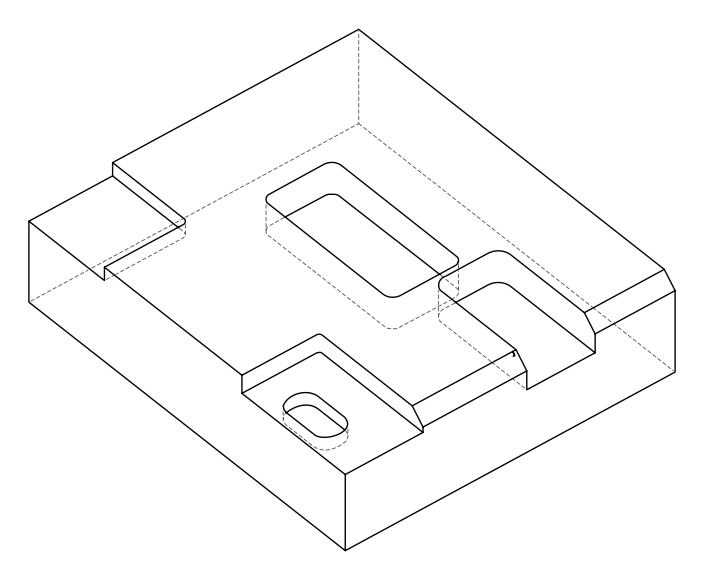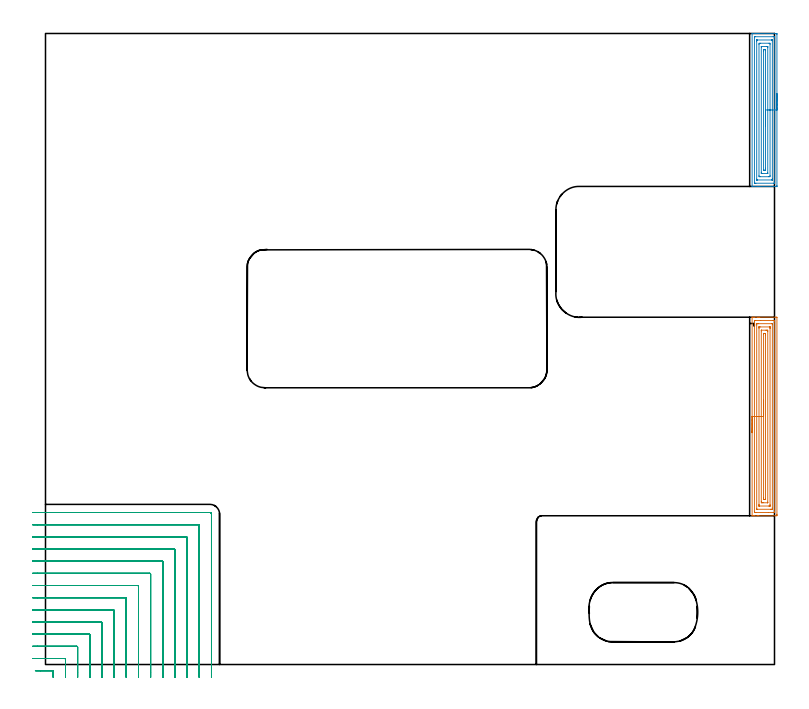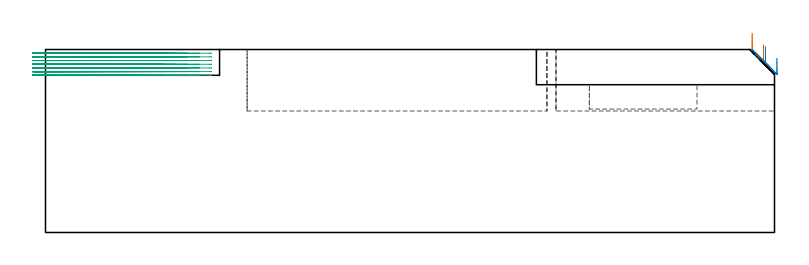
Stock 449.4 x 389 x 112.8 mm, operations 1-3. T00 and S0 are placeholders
(PLAN: 7 operations, 3 tool changes, 176.2 min)
(1 AREA_MILL | FG_CHAMFER_SURFACE | UGT0205_001 | 6.12 min | 16027 mm3)
(2 AREA_MILL_1 | FG_CHAMFER_SURFACE_1 | UGT0205_001 | 4.77 min | 11887 mm3)
(3 MILL_CORNER_NOTCH_RECTANGULAR | CORNER_NOTCH_RECTANGULAR | NXT0201_013 | Follow Part, ap 2.5, ae 75% | 24.73 min | 168282 mm3)
(4 MILL_CORNER_NOTCH_RECTANGULAR_1 | CORNER_NOTCH_RECTANGULAR_1 | UGT0201_014 | Follow Part, ap 1.5, ae 75% | 105.91 min | 291202 mm3)
(5 MILL_RECTANGULAR_POCKET | POCKET_RECTANGULAR_STRAIGHT | UGT0201_094 | Follow Part, ap 5, ae 75% | 17.79 min | 593503 mm3)
(6 MILL_RECTANGULAR_POCKET_1 | POCKET_RECTANGULAR_STRAIGHT_1 | UGT0201_094 | Follow Part, ap 5, ae 75% | 1.44 min | 33693 mm3)
(7 MILL_SLOT | SLOT_PARTIAL_RECTANGULAR | UGT0201_094 | Follow Part, ap 5, ae 75% | 15.46 min | 406511 mm3)
(TOOL UGT0205_001 | Chamfer Mill 20 x 3 x 45 deg. | D20 FL50 Z2)
(TOOL NXT0201_013 | ENDMILL 10mm | D10 FL30 Z4)
(TOOL UGT0201_014 | End mill 6 mm | D6 FL24 Z4)
(TOOL UGT0201_094 | End mill 20 mm | D20 FL38 Z4)
(OP 1 AREA_MILL)
G17 G21 G94 G90
T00 M6
G54
G17 G0 G90 X435.6 Y142.9 S1061 M3
G43 Z122.8 H0
G94 G1 Y142.938 Z121.928 F250.
Y143.052 Z121.063
Y143.241 Z120.212
Y143.503 Z119.38
Y143.837 Z118.574
Y144.24 Z117.8
Y144.708 Z117.064
Y145.24 Z116.372
Y145.829 Z115.729
Y146.472 Z115.139
Y147.164 Z114.608
Y147.9 Z114.14
Y148.674 Z113.737
Y149.48 Z113.403
Y150.312 Z113.141
Y151.164 Z112.952
Y152.028 Z112.838
Y152.9 Z112.8
Y213.956
X435.603 Y214.091 Z112.788
X435.632 Y214.1 Z112.758
X435.952 Z112.447
X436.459 Z111.94
X437.033 Z111.362
X439.096 Z109.301
X439.697 Z108.697
X440.285 Z108.11
X450.355 Z98.042
X450.658 Y214.098 Z97.739
X450.892 Y214.09 Z97.505
X450.899 Y213.856 Z97.499
X450.9 Y92.634 Z97.5
X450.899 Y92.29 Z97.501
X450.894 Y91.749 Z97.503
X450.891 Y91.708 Z97.506
X450.355 Y91.7 Z98.042
X439.697 Z108.697
X439.096 Z109.301
X438.809 Z109.588
X437.033 Z111.362
X436.459 Z111.94
X435.952 Z112.447
X435.632 Z112.758
X435.603 Y91.709 Z112.788
X435.6 Y91.844 Z112.8
Y152.9
X437.014 Z111.386
X437.015 Y211.746 Z111.385
X437.033 Y212.09 Z111.367
X437.552 Y212.098 Z110.848
X440.881 Y212.1 Z107.519
X448.579 Z99.821
X449.098 Y212.098 Z99.302
X449.467 Y212.09 Z98.933
X449.485 Y211.728 Z98.915
Y211.709
Y94.054
X449.467 Y93.71 Z98.933
X448.948 Y93.701 Z99.452
X445.619 Y93.7 Z102.781
X437.921 Z110.479
X437.402 Y93.702 Z110.998
X437.033 Y93.71 Z111.367
X437.015 Y94.072 Z111.385
Y94.091
X437.014 Y152.9 Z111.386
X438.428 Z109.972
X438.429 Y209.436 Z109.971
X438.43 Y209.945 Z109.97
X438.433 Y210.04 Z109.967
X438.435 Y210.079 Z109.965
X438.501 Y210.09 Z109.899
X438.657 Y210.098 Z109.743
X438.809 Y210.099 Z109.591
X439.543 Y210.1 Z108.857
X447.845 Y210.099 Z100.555
X447.948 Y210.097 Z100.452
X448.03 Y210.091 Z100.37
X448.066 Y210.085 Z100.334
X448.067 Y210.071 Z100.333
X448.07 Y209.945 Z100.33
X448.071 Y209.563 Z100.329
Y96.364
X448.069 Y95.855 Z100.331
X448.067 Y95.76 Z100.333
X448.065 Y95.721 Z100.335
X447.999 Y95.71 Z100.401
X447.843 Y95.702 Z100.557
X447.691 Y95.701 Z100.709
X446.957 Y95.7 Z101.443
X438.655 Y95.701 Z109.745
X438.552 Y95.703 Z109.848
X438.47 Y95.709 Z109.93
X438.435 Y95.715 Z109.965
X438.433 Y95.729 Z109.967
X438.43 Y95.855 Z109.97
X438.429 Y96.237 Z109.971
X438.428 Y152.9 Z109.972
X439.843 Z108.557
Y207.271
X439.845 Y208.015 Z108.555
X439.847 Y208.065 Z108.553
X439.849 Y208.086 Z108.551
X439.864 Y208.09 Z108.536
X439.966 Y208.094 Z108.434
X440.173 Y208.098 Z108.227
X440.586 Y208.1 Z107.814
X446.352 Y208.099 Z102.048
X446.54 Y208.097 Z101.86
X446.633 Y208.092 Z101.767
X446.651 Y208.09 Z101.749
X446.653 Y208.077 Z101.747
X446.655 Y208.041 Z101.745
X446.657 Y207.417 Z101.743
Y207.271
Y98.529
X446.655 Y97.785 Z101.745
X446.653 Y97.735 Z101.747
X446.651 Y97.714 Z101.749
X446.636 Y97.71 Z101.764
X446.534 Y97.706 Z101.866
X446.327 Y97.702 Z102.073
X445.914 Y97.7 Z102.486
X440.148 Y97.701 Z108.252
X439.96 Y97.703 Z108.44
X439.867 Y97.708 Z108.533
X439.849 Y97.71 Z108.551
X439.847 Y97.723 Z108.553
X439.845 Y97.759 Z108.555
X439.843 Y98.383 Z108.557
Y98.529
Y152.9
X441.257 Z107.143
Y205.706
X441.259 Y205.924 Z107.141
X441.264 Y206.067 Z107.136
X441.27 Y206.091 Z107.13
X441.284 Y206.095 Z107.116
X441.321 Y206.099 Z107.079
X444.138 Y206.1 Z104.262
X444.417 Z103.983
X445.026 Y206.094 Z103.374
X445.223 Y206.09 Z103.177
X445.237 Y205.706 Z103.163
X445.241 Y205.488 Z103.159
X445.243 Y205.271 Z103.157
Y100.094
X445.241 Y99.876 Z103.159
X445.236 Y99.733 Z103.164
X445.23 Y99.709 Z103.17
X445.216 Y99.705 Z103.184
X445.179 Y99.701 Z103.221
X442.362 Y99.7 Z106.038
X442.083 Z106.317
X441.474 Y99.706 Z106.926
X441.277 Y99.71 Z107.123
X441.263 Y100.094 Z107.137
X441.259 Y100.312 Z107.141
X441.257 Y100.529 Z107.143
Y152.9
X442.671 Z105.729
Y203.395
X442.672 Y203.706 Z105.728
X442.676 Y203.996 Z105.724
X442.678 Y204.067 Z105.722
X442.684 Y204.09 Z105.716
X442.726 Y204.093 Z105.674
X442.859 Y204.098 Z105.541
X443.25 Y204.099 Z105.15
X443.748 Y204.097 Z104.652
X443.813 Y204.09 Z104.587
X443.822 Y204.087 Z104.578
X443.824 Y204.068 Z104.576
X443.827 Y204.018 Z104.573
X443.829 Y203.706 Z104.571
Y203.125
Y102.405
X443.827 Y102.094 Z104.573
X443.824 Y101.804 Z104.576
X443.822 Y101.733 Z104.578
X443.816 Y101.71 Z104.584
X443.773 Y101.707 Z104.627
X443.641 Y101.702 Z104.759
X443.25 Y101.701 Z105.15
X442.752 Y101.703 Z105.648
X442.687 Y101.71 Z105.713
X442.678 Y101.713 Z105.722
X442.676 Y101.732 Z105.724
X442.673 Y101.782 Z105.727
X442.671 Y102.094 Z105.729
Y102.675
Y152.9
Y153.772 Z105.767
Y154.636 Z105.881
Y155.488 Z106.07
Y156.32 Z106.332
Y157.126 Z106.666
Y157.9 Z107.069
Y158.636 Z107.537
Y159.328 Z108.069
Y159.971 Z108.658
Y160.56 Z109.301
Y161.092 Z109.993
Y161.56 Z110.729
Y161.963 Z111.503
Y162.297 Z112.309
Y162.559 Z113.141
Y162.748 Z113.992
Y162.862 Z114.857
Y162.9 Z115.729
G0 Z122.8
M5
M2
(OP 2 AREA_MILL_1)
G17 G21 G94 G90
T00 M6
G54
G17 G0 G90 X450.9 Y351.85 S1061 M3
G43 Z122.8 H0
Z107.5
G94 G1 Y351.812 Z106.628 F250.
Y351.698 Z105.764
Y351.509 Z104.912
Y351.247 Z104.08
Y350.913 Z103.274
Y350.51 Z102.5
Y350.042 Z101.764
Y349.51 Z101.072
Y348.921 Z100.429
Y348.278 Z99.84
Y347.586 Z99.308
Y346.85 Z98.84
Y346.076 Z98.437
Y345.27 Z98.103
Y344.438 Z97.841
Y343.586 Z97.652
Y342.722 Z97.538
Y341.85 Z97.5
X450.899 Y295.24 Z97.501
X450.896 Y294.702
X450.895 Y294.701 Z97.502
X440.238 Y294.7 Z108.156
X439.697 Z108.696
X439.002 Z109.395
X438.809 Z109.588
X435.836 Z112.562
X435.622 Z112.77
X435.603 Y294.709 Z112.789
X435.6 Y294.796 Z112.8
Y388.904
X435.603 Y388.991 Z112.789
X435.622 Y389. Z112.77
X435.836 Z112.562
X437.535 Z110.864
X437.921 Z110.475
X438.114 Z110.283
X438.809 Z109.588
X439.002 Z109.395
X439.697 Z108.696
X450.355 Z98.041
X450.705 Y388.998 Z97.692
X450.891 Y388.99 Z97.505
X450.899 Y388.804 Z97.499
X450.9 Y388.46 Z97.5
Y341.85
X449.486 Z98.914
X449.485 Y297.016 Z98.915
Y296.998
X449.467 Y296.71 Z98.933
X448.894 Y296.701 Z99.506
X437.921 Y296.7 Z110.479
X437.347 Y296.702 Z111.053
X437.033 Y296.71 Z111.367
X437.015 Y297.016 Z111.385
Y297.034
Y386.684
Y386.702
X437.033 Y386.99 Z111.367
X437.606 Y386.999 Z110.794
X448.579 Y387. Z99.821
X449.153 Y386.998 Z99.247
X449.467 Y386.99 Z98.933
X449.485 Y386.684 Z98.915
Y386.666
X449.486 Y341.85 Z98.914
X448.072 Z100.328
X448.071 Y299.299 Z100.329
X448.069 Y298.792 Z100.331
X448.067 Y298.745 Z100.333
X448.065 Y298.725 Z100.335
X448.054 Y298.71 Z100.346
X447.874 Y298.703 Z100.526
X447.782 Y298.7 Z100.618
X438.809 Y298.701 Z109.591
X438.718 Y298.702 Z109.682
X438.535 Y298.708 Z109.865
X438.435 Y298.713 Z109.965
X438.433 Y298.738 Z109.967
X438.431 Y298.792 Z109.969
X438.429 Y299.172 Z109.971
Y384.401
X438.431 Y384.908 Z109.969
X438.433 Y384.955 Z109.967
X438.435 Y384.975 Z109.965
X438.446 Y384.99 Z109.954
X438.626 Y384.997 Z109.774
X438.718 Y384.999 Z109.682
X447.691 Z100.709
X447.782 Y384.998 Z100.618
X447.965 Y384.992 Z100.435
X448.065 Y384.987 Z100.335
X448.067 Y384.962 Z100.333
X448.069 Y384.908 Z100.331
X448.071 Y384.528 Z100.329
X448.072 Y341.85 Z100.328
X446.657 Z101.743
Y301.455
X446.65 Y300.719 Z101.75
X445.914 Y300.701 Z102.486
X440.452 Y300.7 Z107.948
X439.85 Y300.718 Z108.55
X439.843 Y301.31 Z108.557
Y382.245
X439.85 Y382.981 Z108.55
X440.586 Y382.999 Z107.814
X446.047 Y383. Z102.353
X446.65 Y382.982 Z101.75
X446.657 Y382.39 Z101.743
Y341.85
X445.243 Z103.157
Y303.014
X445.24 Y302.797 Z103.16
X445.238 Y302.736 Z103.162
X445.235 Y302.709 Z103.165
X445.224 Y302.707 Z103.176
X445.159 Y302.703 Z103.241
X445.026 Y302.701 Z103.374
X442.004 Y302.7 Z106.396
X441.474 Y302.704 Z106.926
X441.297 Y302.708 Z107.103
X441.272 Y302.709 Z107.128
X441.264 Y302.755 Z107.136
X441.26 Y302.869 Z107.14
X441.258 Y303.014 Z107.142
X441.257 Y303.231 Z107.143
Y303.447
Y380.686
X441.26 Y380.903 Z107.14
X441.262 Y380.964 Z107.138
X441.265 Y380.991 Z107.135
X441.276 Y380.993 Z107.124
X441.341 Y380.997 Z107.059
X441.474 Y380.999 Z106.926
X444.496 Y381. Z103.904
X445.026 Y380.996 Z103.374
X445.203 Y380.992 Z103.197
X445.228 Y380.991 Z103.172
X445.236 Y380.945 Z103.164
X445.24 Y380.831 Z103.16
X445.242 Y380.686 Z103.158
X445.243 Y380.469 Z103.157
Y380.253
Y341.85
X443.829 Z104.571
Y305.894
X443.828 Y305.317 Z104.572
X443.825 Y305.006 Z104.575
X443.822 Y304.726 Z104.578
X443.548 Y304.708 Z104.852
X443.25 Y304.704 Z105.15
X442.944 Y304.705 Z105.456
X442.74 Y304.71 Z105.66
X442.677 Y304.713 Z105.723
X442.675 Y304.744 Z105.725
X442.673 Y304.813 Z105.727
X442.672 Y305.006 Z105.728
X442.671 Y377.806 Z105.729
X442.672 Y378.383 Z105.728
X442.675 Y378.694 Z105.725
X442.678 Y378.974 Z105.722
X442.952 Y378.992 Z105.448
X443.25 Y378.996 Z105.15
X443.556 Y378.995 Z104.844
X443.76 Y378.99 Z104.64
X443.823 Y378.987 Z104.577
X443.825 Y378.956 Z104.575
X443.827 Y378.887 Z104.573
X443.828 Y378.694 Z104.572
X443.829 Y341.85 Z104.571
Y340.978 Z104.609
Y340.114 Z104.723
Y339.262 Z104.912
Y338.43 Z105.174
Y337.624 Z105.508
Y336.85 Z105.911
Y336.114 Z106.38
Y335.422 Z106.911
Y334.779 Z107.5
Y334.19 Z108.143
Y333.658 Z108.835
Y333.19 Z109.571
Y332.787 Z110.345
Y332.453 Z111.151
Y332.191 Z111.983
Y332.002 Z112.835
Y331.888 Z113.7
Y331.85 Z114.571
G0 Z122.8
M5
M2
(OP 3 MILL_CORNER_NOTCH_RECTANGULAR)
G17 G21 G94 G90
T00 M6
G54
G17 G0 G90 X4.8 Y-8. S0 M3
G43 Z122.8 H0
Z110.528
G94 G1 Y-5. F250.
Y-4.294 F500.
G3 X4.306 Y-3.8 R0.5
G1 X-3.25
X-6.25 F250.
G0 Z122.8
X12.3 Y-8.
Z110.528
G1 Y-5.
Y3.206 F500.
G3 X11.806 Y3.7 R0.5
G1 X-5.
X-8. F250.
G0 Z122.8
X19.8 Y-8.
Z110.528
G1 Y-5.
Y10.706 F500.
G3 X19.306 Y11.2 R0.5
G1 X-5.
X-8. F250.
G0 Z122.8
X27.3 Y-8.
Z110.528
G1 Y-5.
Y18.206 F500.
G3 X26.806 Y18.7 R0.5
G1 X-5.
X-8. F250.
G0 Z122.8
X34.8 Y-8.
Z110.528
G1 Y-5.
Y25.705 F500.
G3 X34.305 Y26.2 R0.5
G1 X-5.
X-8. F250.
G0 Z122.8
X42.3 Y-8.
Z110.528
G1 Y-5.
Y33.205 F500.
G3 X41.805 Y33.7 R0.5
G1 X-5.
X-8. F250.
G0 Z122.8
X49.8 Y-8.
Z110.528
G1 Y-5.
Y40.705 F500.
G3 X49.305 Y41.2 R0.5
G1 X-5.
X-8. F250.
G0 Z122.8
X57.3 Y-8.
Z110.528
G1 Y-5.
Y48.205 F500.
G3 X56.805 Y48.7 R0.5
G1 X-5.
X-8. F250.
G0 Z122.8
X64.8 Y-8.
Z110.528
G1 Y-5.
Y55.704 F500.
G3 X64.304 Y56.2 R0.5
G1 X-5.
X-8. F250.
G0 Z122.8
X72.3 Y-8.
Z110.528
G1 Y-5.
Y63.204 F500.
G3 X71.804 Y63.7 R0.5
G1 X-5.
X-8. F250.
G0 Z122.8
X79.8 Y-8.
Z110.528
G1 Y-5.
Y70.704 F500.
G3 X79.304 Y71.2 R0.5
G1 X-5.
X-8. F250.
G0 Z122.8
X87.3 Y-8.
Z110.528
G1 Y-5.
Y78.204 F500.
G3 X86.804 Y78.7 R0.5
G1 X-5.
X-8. F250.
G0 Z122.8
X94.8 Y-8.
Z110.528
G1 Y-5.
Y85.704 F500.
G3 X94.304 Y86.2 R0.5
G1 X-5.
X-8. F250.
G0 Z122.8
X102.3 Y-8.
Z110.528
G1 Y-5.
Y92.8 F500.
G3 X101.4 Y93.7 R0.9
G1 X-5.
X-8. F250.
G0 Z122.8
X4.8 Y-8.
Z108.257
G1 Y-5.
Y-4.294 F500.
G3 X4.306 Y-3.8 R0.5
G1 X-3.25
X-6.25 F250.
G0 Z122.8
X12.3 Y-8.
Z108.257
G1 Y-5.
Y3.206 F500.
G3 X11.806 Y3.7 R0.5
G1 X-5.
X-8. F250.
G0 Z122.8
X19.8 Y-8.
Z108.257
G1 Y-5.
Y10.706 F500.
G3 X19.306 Y11.2 R0.5
G1 X-5.
X-8. F250.
G0 Z122.8
X27.3 Y-8.
Z108.257
G1 Y-5.
Y18.206 F500.
G3 X26.806 Y18.7 R0.5
G1 X-5.
X-8. F250.
G0 Z122.8
X34.8 Y-8.
Z108.257
G1 Y-5.
Y25.705 F500.
G3 X34.305 Y26.2 R0.5
G1 X-5.
X-8. F250.
G0 Z122.8
X42.3 Y-8.
Z108.257
G1 Y-5.
Y33.205 F500.
G3 X41.805 Y33.7 R0.5
G1 X-5.
X-8. F250.
G0 Z122.8
X49.8 Y-8.
Z108.257
G1 Y-5.
Y40.705 F500.
G3 X49.305 Y41.2 R0.5
G1 X-5.
X-8. F250.
G0 Z122.8
X57.3 Y-8.
Z108.257
G1 Y-5.
Y48.205 F500.
G3 X56.805 Y48.7 R0.5
G1 X-5.
X-8. F250.
G0 Z122.8
X64.8 Y-8.
Z108.257
G1 Y-5.
Y55.704 F500.
G3 X64.304 Y56.2 R0.5
G1 X-5.
X-8. F250.
G0 Z122.8
X72.3 Y-8.
Z108.257
G1 Y-5.
Y63.204 F500.
G3 X71.804 Y63.7 R0.5
G1 X-5.
X-8. F250.
G0 Z122.8
X79.8 Y-8.
Z108.257
G1 Y-5.
Y70.704 F500.
G3 X79.304 Y71.2 R0.5
G1 X-5.
X-8. F250.
G0 Z122.8
X87.3 Y-8.
Z108.257
G1 Y-5.
Y78.204 F500.
G3 X86.804 Y78.7 R0.5
G1 X-5.
X-8. F250.
G0 Z122.8
X94.8 Y-8.
Z108.257
G1 Y-5.
Y85.704 F500.
G3 X94.304 Y86.2 R0.5
G1 X-5.
X-8. F250.
G0 Z122.8
X102.3 Y-8.
Z108.257
G1 Y-5.
Y92.8 F500.
G3 X101.4 Y93.7 R0.9
G1 X-5.
X-8. F250.
G0 Z122.8
X4.8 Y-8.
Z105.986
G1 Y-5.
Y-4.294 F500.
G3 X4.306 Y-3.8 R0.5
G1 X-3.25
X-6.25 F250.
G0 Z122.8
X12.3 Y-8.
Z105.986
G1 Y-5.
Y3.206 F500.
G3 X11.806 Y3.7 R0.5
G1 X-5.
X-8. F250.
G0 Z122.8
X19.8 Y-8.
Z105.986
G1 Y-5.
Y10.706 F500.
G3 X19.306 Y11.2 R0.5
G1 X-5.
X-8. F250.
G0 Z122.8
X27.3 Y-8.
Z105.986
G1 Y-5.
Y18.206 F500.
G3 X26.806 Y18.7 R0.5
G1 X-5.
X-8. F250.
G0 Z122.8
X34.8 Y-8.
Z105.986
G1 Y-5.
Y25.705 F500.
G3 X34.305 Y26.2 R0.5
G1 X-5.
X-8. F250.
G0 Z122.8
X42.3 Y-8.
Z105.986
G1 Y-5.
Y33.205 F500.
G3 X41.805 Y33.7 R0.5
G1 X-5.
X-8. F250.
G0 Z122.8
X49.8 Y-8.
Z105.986
G1 Y-5.
Y40.705 F500.
G3 X49.305 Y41.2 R0.5
G1 X-5.
X-8. F250.
G0 Z122.8
X57.3 Y-8.
Z105.986
G1 Y-5.
Y48.205 F500.
G3 X56.805 Y48.7 R0.5
G1 X-5.
X-8. F250.
G0 Z122.8
X64.8 Y-8.
Z105.986
G1 Y-5.
Y55.704 F500.
G3 X64.304 Y56.2 R0.5
G1 X-5.
X-8. F250.
G0 Z122.8
X72.3 Y-8.
Z105.986
G1 Y-5.
Y63.204 F500.
G3 X71.804 Y63.7 R0.5
G1 X-5.
X-8. F250.
G0 Z122.8
X79.8 Y-8.
Z105.986
G1 Y-5.
Y70.704 F500.
G3 X79.304 Y71.2 R0.5
G1 X-5.
X-8. F250.
G0 Z122.8
X87.3 Y-8.
Z105.986
G1 Y-5.
Y78.204 F500.
G3 X86.804 Y78.7 R0.5
G1 X-5.
X-8. F250.
G0 Z122.8
X94.8 Y-8.
Z105.986
G1 Y-5.
Y85.704 F500.
G3 X94.304 Y86.2 R0.5
G1 X-5.
X-8. F250.
G0 Z122.8
X102.3 Y-8.
Z105.986
G1 Y-5.
Y92.8 F500.
G3 X101.4 Y93.7 R0.9
G1 X-5.
X-8. F250.
G0 Z122.8
X4.8 Y-8.
Z103.714
G1 Y-5.
Y-4.294 F500.
G3 X4.306 Y-3.8 R0.5
G1 X-3.25
X-6.25 F250.
G0 Z122.8
X12.3 Y-8.
Z103.714
G1 Y-5.
Y3.206 F500.
G3 X11.806 Y3.7 R0.5
G1 X-5.
X-8. F250.
G0 Z122.8
X19.8 Y-8.
Z103.714
G1 Y-5.
Y10.706 F500.
G3 X19.306 Y11.2 R0.5
G1 X-5.
X-8. F250.
G0 Z122.8
X27.3 Y-8.
Z103.714
G1 Y-5.
Y18.206 F500.
G3 X26.806 Y18.7 R0.5
G1 X-5.
X-8. F250.
G0 Z122.8
X34.8 Y-8.
Z103.714
G1 Y-5.
Y25.705 F500.
G3 X34.305 Y26.2 R0.5
G1 X-5.
X-8. F250.
G0 Z122.8
X42.3 Y-8.
Z103.714
G1 Y-5.
Y33.205 F500.
G3 X41.805 Y33.7 R0.5
G1 X-5.
X-8. F250.
G0 Z122.8
X49.8 Y-8.
Z103.714
G1 Y-5.
Y40.705 F500.
G3 X49.305 Y41.2 R0.5
G1 X-5.
X-8. F250.
G0 Z122.8
X57.3 Y-8.
Z103.714
G1 Y-5.
Y48.205 F500.
G3 X56.805 Y48.7 R0.5
G1 X-5.
X-8. F250.
G0 Z122.8
X64.8 Y-8.
Z103.714
G1 Y-5.
Y55.704 F500.
G3 X64.304 Y56.2 R0.5
G1 X-5.
X-8. F250.
G0 Z122.8
X72.3 Y-8.
Z103.714
G1 Y-5.
Y63.204 F500.
G3 X71.804 Y63.7 R0.5
G1 X-5.
X-8. F250.
G0 Z122.8
X79.8 Y-8.
Z103.714
G1 Y-5.
Y70.704 F500.
G3 X79.304 Y71.2 R0.5
G1 X-5.
X-8. F250.
G0 Z122.8
X87.3 Y-8.
Z103.714
G1 Y-5.
Y78.204 F500.
G3 X86.804 Y78.7 R0.5
G1 X-5.
X-8. F250.
G0 Z122.8
X94.8 Y-8.
Z103.714
G1 Y-5.
Y85.704 F500.
G3 X94.304 Y86.2 R0.5
G1 X-5.
X-8. F250.
G0 Z122.8
X102.3 Y-8.
Z103.714
G1 Y-5.
Y92.8 F500.
G3 X101.4 Y93.7 R0.9
G1 X-5.
X-8. F250.
G0 Z122.8
X4.8 Y-8.
Z101.443
G1 Y-5.
Y-4.294 F500.
G3 X4.306 Y-3.8 R0.5
G1 X-3.25
X-6.25 F250.
G0 Z122.8
X12.3 Y-8.
Z101.443
G1 Y-5.
Y3.206 F500.
G3 X11.806 Y3.7 R0.5
G1 X-5.
X-8. F250.
G0 Z122.8
X19.8 Y-8.
Z101.443
G1 Y-5.
Y10.706 F500.
G3 X19.306 Y11.2 R0.5
G1 X-5.
X-8. F250.
G0 Z122.8
X27.3 Y-8.
Z101.443
G1 Y-5.
Y18.206 F500.
G3 X26.806 Y18.7 R0.5
G1 X-5.
X-8. F250.
G0 Z122.8
X34.8 Y-8.
Z101.443
G1 Y-5.
Y25.705 F500.
G3 X34.305 Y26.2 R0.5
G1 X-5.
X-8. F250.
G0 Z122.8
X42.3 Y-8.
Z101.443
G1 Y-5.
Y33.205 F500.
G3 X41.805 Y33.7 R0.5
G1 X-5.
X-8. F250.
G0 Z122.8
X49.8 Y-8.
Z101.443
G1 Y-5.
Y40.705 F500.
G3 X49.305 Y41.2 R0.5
G1 X-5.
X-8. F250.
G0 Z122.8
X57.3 Y-8.
Z101.443
G1 Y-5.
Y48.205 F500.
G3 X56.805 Y48.7 R0.5
G1 X-5.
X-8. F250.
G0 Z122.8
X64.8 Y-8.
Z101.443
G1 Y-5.
Y55.704 F500.
G3 X64.304 Y56.2 R0.5
G1 X-5.
X-8. F250.
G0 Z122.8
X72.3 Y-8.
Z101.443
G1 Y-5.
Y63.204 F500.
G3 X71.804 Y63.7 R0.5
G1 X-5.
X-8. F250.
G0 Z122.8
X79.8 Y-8.
Z101.443
G1 Y-5.
Y70.704 F500.
G3 X79.304 Y71.2 R0.5
G1 X-5.
X-8. F250.
G0 Z122.8
X87.3 Y-8.
Z101.443
G1 Y-5.
Y78.204 F500.
G3 X86.804 Y78.7 R0.5
G1 X-5.
X-8. F250.
G0 Z122.8
X94.8 Y-8.
Z101.443
G1 Y-5.
Y85.704 F500.
G3 X94.304 Y86.2 R0.5
G1 X-5.
X-8. F250.
G0 Z122.8
X102.3 Y-8.
Z101.443
G1 Y-5.
Y92.8 F500.
G3 X101.4 Y93.7 R0.9
G1 X-5.
X-8. F250.
G0 Z122.8
X4.8 Y-8.
Z99.171
G1 Y-5.
Y-4.294 F500.
G3 X4.306 Y-3.8 R0.5
G1 X-3.25
X-6.25 F250.
G0 Z122.8
X12.3 Y-8.
Z99.171
G1 Y-5.
Y3.206 F500.
G3 X11.806 Y3.7 R0.5
G1 X-5.
X-8. F250.
G0 Z122.8
X19.8 Y-8.
Z99.171
G1 Y-5.
Y10.706 F500.
G3 X19.306 Y11.2 R0.5
G1 X-5.
X-8. F250.
G0 Z122.8
X27.3 Y-8.
Z99.171
G1 Y-5.
Y18.206 F500.
G3 X26.806 Y18.7 R0.5
G1 X-5.
X-8. F250.
G0 Z122.8
X34.8 Y-8.
Z99.171
G1 Y-5.
Y25.705 F500.
G3 X34.305 Y26.2 R0.5
G1 X-5.
X-8. F250.
G0 Z122.8
X42.3 Y-8.
Z99.171
G1 Y-5.
Y33.205 F500.
G3 X41.805 Y33.7 R0.5
G1 X-5.
X-8. F250.
G0 Z122.8
X49.8 Y-8.
Z99.171
G1 Y-5.
Y40.705 F500.
G3 X49.305 Y41.2 R0.5
G1 X-5.
X-8. F250.
G0 Z122.8
X57.3 Y-8.
Z99.171
G1 Y-5.
Y48.205 F500.
G3 X56.805 Y48.7 R0.5
G1 X-5.
X-8. F250.
G0 Z122.8
X64.8 Y-8.
Z99.171
G1 Y-5.
Y55.704 F500.
G3 X64.304 Y56.2 R0.5
G1 X-5.
X-8. F250.
G0 Z122.8
X72.3 Y-8.
Z99.171
G1 Y-5.
Y63.204 F500.
G3 X71.804 Y63.7 R0.5
G1 X-5.
X-8. F250.
G0 Z122.8
X79.8 Y-8.
Z99.171
G1 Y-5.
Y70.704 F500.
G3 X79.304 Y71.2 R0.5
G1 X-5.
X-8. F250.
G0 Z122.8
X87.3 Y-8.
Z99.171
G1 Y-5.
Y78.204 F500.
G3 X86.804 Y78.7 R0.5
G1 X-5.
X-8. F250.
G0 Z122.8
X94.8 Y-8.
Z99.171
G1 Y-5.
Y85.703 F500.
G3 X94.303 Y86.2 R0.5
G1 X-5.
X-8. F250.
G0 Z122.8
X102.3 Y-8.
Z99.171
G1 Y-5.
Y92.8 F500.
G3 X101.4 Y93.7 R0.9
G1 X-5.
X-8. F250.
G0 Z122.8
X4.8 Y-8.
Z96.9
G1 Y-5.
Y-4.294 F500.
G3 X4.306 Y-3.8 R0.5
G1 X-3.25
X-6.25 F250.
G0 Z122.8
X12.3 Y-8.
Z96.9
G1 Y-5.
Y3.206 F500.
G3 X11.806 Y3.7 R0.5
G1 X-5.
X-8. F250.
G0 Z122.8
X19.8 Y-8.
Z96.9
G1 Y-5.
Y10.706 F500.
G3 X19.306 Y11.2 R0.5
G1 X-5.
X-8. F250.
G0 Z122.8
X27.3 Y-8.
Z96.9
G1 Y-5.
Y18.206 F500.
G3 X26.806 Y18.7 R0.5
G1 X-5.
X-8. F250.
G0 Z122.8
X34.8 Y-8.
Z96.9
G1 Y-5.
Y25.705 F500.
G3 X34.305 Y26.2 R0.5
G1 X-5.
X-8. F250.
G0 Z122.8
X42.3 Y-8.
Z96.9
G1 Y-5.
Y33.205 F500.
G3 X41.805 Y33.7 R0.5
G1 X-5.
X-8. F250.
G0 Z122.8
X49.8 Y-8.
Z96.9
G1 Y-5.
Y40.705 F500.
G3 X49.305 Y41.2 R0.5
G1 X-5.
X-8. F250.
G0 Z122.8
X57.3 Y-8.
Z96.9
G1 Y-5.
Y48.205 F500.
G3 X56.805 Y48.7 R0.5
G1 X-5.
X-8. F250.
G0 Z122.8
X64.8 Y-8.
Z96.9
G1 Y-5.
Y55.704 F500.
G3 X64.304 Y56.2 R0.5
G1 X-5.
X-8. F250.
G0 Z122.8
X72.3 Y-8.
Z96.9
G1 Y-5.
Y63.204 F500.
G3 X71.804 Y63.7 R0.5
G1 X-5.
X-8. F250.
G0 Z122.8
X79.8 Y-8.
Z96.9
G1 Y-5.
Y70.704 F500.
G3 X79.304 Y71.2 R0.5
G1 X-5.
X-8. F250.
G0 Z122.8
X87.3 Y-8.
Z96.9
G1 Y-5.
Y78.204 F500.
G3 X86.804 Y78.7 R0.5
G1 X-5.
X-8. F250.
G0 Z122.8
X94.8 Y-8.
Z96.9
G1 Y-5.
Y85.703 F500.
G3 X94.303 Y86.2 R0.5
G1 X-5.
X-8. F250.
G0 Z122.8
X102.3 Y-8.
Z96.9
G1 Y-5.
Y92.8 F500.
G3 X101.4 Y93.7 R0.9
G1 X-5.
X-8. F250.
G0 Z122.8
M5
M2
